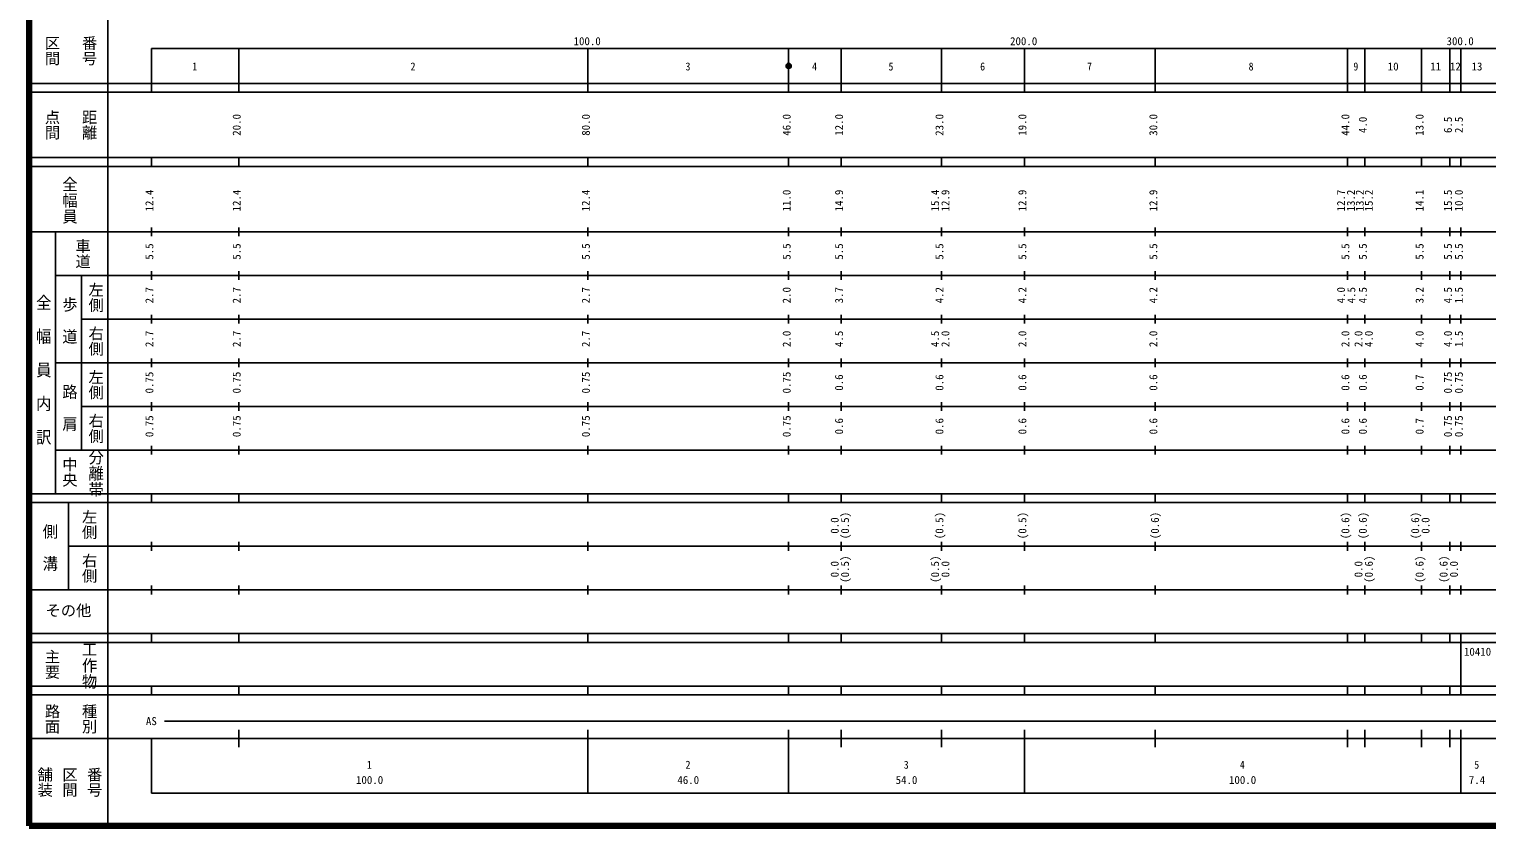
# Model space of a CAD drawing. Units: millimetres on the paper, enlarged 1000 times. Extents: x 40000 to 680000, y 20000 to 380000.
# Drawn here: x 40000 to 373953, y 20000 to 202409 of the extents above; entities that cross this region are included whole.
import ezdxf
from ezdxf.enums import TextEntityAlignment as Align

# ---------------------------------------------------------------- set-up
doc = ezdxf.new("R2010")
doc.units = ezdxf.units.MM
doc.header["$LTSCALE"] = 1000
doc.layers.add('M-TTL', color=2, linetype='Continuous', lineweight=140)
doc.layers.add('M-TTL-BAND', color=7, linetype='Continuous', lineweight=25)
doc.styles.add('@ＭＳ ゴシック', font='')
doc.styles.add('ＭＳ ゴシック', font='')
doc.styles.get('@ＭＳ ゴシック').set_extended_font_data('@MS Gothic')
doc.styles.get('ＭＳ ゴシック').set_extended_font_data('MS Gothic')

msp = doc.modelspace()

# ---------------------------------------------------------------- linework, layer by layer
at = {"layer": 'M-TTL'}
for p, q in [((40000, 380000), (40000, 20000)), ((40000, 20000), (680000, 20000))]:
    msp.add_line(p, q, dxfattribs=at)
at = {"layer": 'M-TTL-BAND'}
for p, q in [((58000, 370000), (58000, 20000)), ((68000, 198000), (579000, 198000)), ((68000, 198000), (68000, 188000)), ((88000, 188000), (88000, 198000)), ((168000, 188000), (168000, 198000)), ((214000, 188000), (214000, 198000)), ((226000, 188000), (226000, 198000)), ((249000, 188000), (249000, 198000)), ((268000, 188000), (268000, 198000)), ((298000, 188000), (298000, 198000)), ((342000, 188000), (342000, 198000)), ((346000, 188000), (346000, 198000)), ((359000, 188000), (359000, 198000)), ((365500, 188000), (365500, 198000)), ((368000, 188000), (368000, 198000)), ((40000, 190000), (579000, 190000)), ((40000, 188000), (579000, 188000)), ((40000, 173000), (579000, 173000)), ((40000, 171000), (579000, 171000)), ((68000, 171000), (68000, 173000)), ((88000, 171000), (88000, 173000)), ((168000, 171000), (168000, 173000)), ((214000, 171000), (214000, 173000)), ((226000, 171000), (226000, 173000)), ((249000, 171000), (249000, 173000)), ((268000, 171000), (268000, 173000)), ((298000, 171000), (298000, 173000)), ((342000, 171000), (342000, 173000)), ((346000, 171000), (346000, 173000)), ((359000, 171000), (359000, 173000)), ((365500, 171000), (365500, 173000)), ((368000, 171000), (368000, 173000)), ((68000, 155000), (68000, 157000)), ((88000, 155000), (88000, 157000)), ((168000, 155000), (168000, 157000)), ((214000, 155000), (214000, 157000)), ((226000, 155000), (226000, 157000)), ((249000, 155000), (249000, 157000)), ((268000, 155000), (268000, 157000)), ((298000, 155000), (298000, 157000)), ((342000, 155000), (342000, 157000)), ((346000, 155000), (346000, 157000)), ((359000, 155000), (359000, 157000)), ((365500, 155000), (365500, 157000)), ((368000, 155000), (368000, 157000)), ((40000, 156000), (579000, 156000)), ((46000, 96000), (46000, 156000)), ((68000, 145000), (68000, 147000)), ((88000, 145000), (88000, 147000)), ((168000, 145000), (168000, 147000)), ((214000, 145000), (214000, 147000)), ((226000, 145000), (226000, 147000)), ((249000, 145000), (249000, 147000)), ((268000, 145000), (268000, 147000)), ((298000, 145000), (298000, 147000)), ((342000, 145000), (342000, 147000)), ((346000, 145000), (346000, 147000)), ((359000, 145000), (359000, 147000)), ((365500, 145000), (365500, 147000)), ((368000, 145000), (368000, 147000)), ((46000, 146000), (579000, 146000)), ((52000, 146000), (52000, 106000)), ((68000, 135000), (68000, 137000)), ((88000, 135000), (88000, 137000)), ((168000, 135000), (168000, 137000)), ((214000, 135000), (214000, 137000)), ((226000, 135000), (226000, 137000)), ((249000, 135000), (249000, 137000)), ((268000, 135000), (268000, 137000)), ((298000, 135000), (298000, 137000)), ((342000, 135000), (342000, 137000)), ((346000, 135000), (346000, 137000)), ((359000, 135000), (359000, 137000)), ((365500, 135000), (365500, 137000)), ((368000, 135000), (368000, 137000)), ((52000, 136000), (579000, 136000)), ((68000, 125000), (68000, 127000)), ((88000, 125000), (88000, 127000)), ((168000, 125000), (168000, 127000)), ((214000, 125000), (214000, 127000)), ((226000, 125000), (226000, 127000)), ((249000, 125000), (249000, 127000)), ((268000, 125000), (268000, 127000)), ((298000, 125000), (298000, 127000)), ((342000, 125000), (342000, 127000)), ((346000, 125000), (346000, 127000)), ((359000, 125000), (359000, 127000)), ((365500, 125000), (365500, 127000)), ((368000, 125000), (368000, 127000)), ((46000, 126000), (579000, 126000)), ((68000, 115000), (68000, 117000)), ((88000, 115000), (88000, 117000)), ((168000, 115000), (168000, 117000)), ((214000, 115000), (214000, 117000)), ((226000, 115000), (226000, 117000)), ((249000, 115000), (249000, 117000)), ((268000, 115000), (268000, 117000)), ((298000, 115000), (298000, 117000)), ((342000, 115000), (342000, 117000)), ((346000, 115000), (346000, 117000)), ((359000, 115000), (359000, 117000)), ((365500, 115000), (365500, 117000)), ((368000, 115000), (368000, 117000)), ((52000, 116000), (579000, 116000)), ((68000, 105000), (68000, 107000)), ((88000, 105000), (88000, 107000)), ((168000, 105000), (168000, 107000)), ((214000, 105000), (214000, 107000)), ((226000, 105000), (226000, 107000)), ((249000, 105000), (249000, 107000)), ((268000, 105000), (268000, 107000)), ((298000, 105000), (298000, 107000)), ((342000, 105000), (342000, 107000)), ((346000, 105000), (346000, 107000)), ((359000, 105000), (359000, 107000)), ((365500, 105000), (365500, 107000)), ((368000, 105000), (368000, 107000)), ((46000, 106000), (579000, 106000)), ((40000, 96000), (579000, 96000)), ((40000, 94000), (579000, 94000)), ((49000, 94000), (49000, 74000)), ((68000, 94000), (68000, 96000)), ((88000, 94000), (88000, 96000)), ((168000, 94000), (168000, 96000)), ((214000, 94000), (214000, 96000)), ((226000, 94000), (226000, 96000)), ((249000, 94000), (249000, 96000)), ((268000, 94000), (268000, 96000)), ((298000, 94000), (298000, 96000)), ((342000, 94000), (342000, 96000)), ((346000, 94000), (346000, 96000)), ((359000, 94000), (359000, 96000)), ((365500, 94000), (365500, 96000)), ((368000, 94000), (368000, 96000)), ((49000, 84000), (579000, 84000)), ((68000, 83000), (68000, 85000)), ((88000, 83000), (88000, 85000)), ((168000, 83000), (168000, 85000)), ((214000, 83000), (214000, 85000)), ((226000, 83000), (226000, 85000)), ((249000, 83000), (249000, 85000)), ((268000, 83000), (268000, 85000)), ((298000, 83000), (298000, 85000)), ((342000, 83000), (342000, 85000)), ((346000, 83000), (346000, 85000)), ((359000, 83000), (359000, 85000)), ((365500, 83000), (365500, 85000)), ((368000, 83000), (368000, 85000)), ((40000, 74000), (579000, 74000)), ((68000, 73000), (68000, 75000)), ((88000, 73000), (88000, 75000)), ((168000, 73000), (168000, 75000)), ((214000, 73000), (214000, 75000)), ((226000, 73000), (226000, 75000)), ((249000, 73000), (249000, 75000)), ((268000, 73000), (268000, 75000)), ((298000, 73000), (298000, 75000)), ((342000, 73000), (342000, 75000)), ((346000, 73000), (346000, 75000)), ((359000, 73000), (359000, 75000)), ((365500, 73000), (365500, 75000)), ((368000, 73000), (368000, 75000)), ((40000, 64000), (579000, 64000)), ((68000, 62000), (68000, 64000)), ((88000, 62000), (88000, 64000)), ((168000, 62000), (168000, 64000)), ((214000, 62000), (214000, 64000)), ((226000, 62000), (226000, 64000)), ((249000, 62000), (249000, 64000)), ((268000, 62000), (268000, 64000)), ((298000, 62000), (298000, 64000)), ((342000, 62000), (342000, 64000)), ((346000, 62000), (346000, 64000)), ((359000, 62000), (359000, 64000)), ((365500, 62000), (365500, 64000)), ((368000, 62000), (368000, 64000)), ((40000, 62000), (579000, 62000)), ((368000, 52000), (368000, 62000)), ((40000, 52000), (579000, 52000)), ((68000, 50000), (68000, 52000)), ((88000, 50000), (88000, 52000)), ((168000, 50000), (168000, 52000)), ((214000, 50000), (214000, 52000)), ((226000, 50000), (226000, 52000)), ((249000, 50000), (249000, 52000)), ((268000, 50000), (268000, 52000)), ((298000, 50000), (298000, 52000)), ((342000, 50000), (342000, 52000)), ((346000, 50000), (346000, 52000)), ((359000, 50000), (359000, 52000)), ((365500, 50000), (365500, 52000)), ((368000, 50000), (368000, 52000)), ((40000, 50000), (579000, 50000)), ((71000, 44000), (565000, 44000)), ((88000, 38000), (88000, 42000)), ((168000, 27500), (168000, 42000)), ((214000, 27500), (214000, 42000)), ((226000, 38000), (226000, 42000)), ((249000, 38000), (249000, 42000)), ((268000, 27500), (268000, 42000)), ((298000, 38000), (298000, 42000)), ((342000, 38000), (342000, 42000)), ((346000, 38000), (346000, 42000)), ((359000, 38000), (359000, 42000)), ((365500, 38000), (365500, 42000)), ((368000, 27500), (368000, 42000)), ((40000, 40000), (579000, 40000)), ((68000, 40000), (68000, 27500)), ((68000, 27500), (579000, 27500))]:
    msp.add_line(p, q, dxfattribs=at)
for radius in [600, 528, 456, 384, 312, 240, 168, 96, 24]:
    msp.add_circle((214000, 194000), radius, dxfattribs=at)

# ---------------------------------------------------------------- texts
for s, height, rotation, style, p in [('区間', 2566, 270, '@ＭＳ ゴシック', (43250, 201000)), ('番号', 2566, 270, '@ＭＳ ゴシック', (51750, 201000)), ('点間', 2566, 270, '@ＭＳ ゴシック', (43250, 184000)), ('距離', 2566, 270, '@ＭＳ ゴシック', (51750, 184000)), ('20.0', 1833, 90, 'ＭＳ ゴシック', (89000, 178000)), ('80.0', 1833, 90, 'ＭＳ ゴシック', (169000, 178000)), ('46.0', 1833, 90, 'ＭＳ ゴシック', (215000, 178000)), ('12.0', 1833, 90, 'ＭＳ ゴシック', (227000, 178000)), ('23.0', 1833, 90, 'ＭＳ ゴシック', (250000, 178000)), ('19.0', 1833, 90, 'ＭＳ ゴシック', (269000, 178000)), ('30.0', 1833, 90, 'ＭＳ ゴシック', (299000, 178000)), ('44.0', 1833, 90, 'ＭＳ ゴシック', (343000, 178000)), ('4.0', 1833, 90, 'ＭＳ ゴシック', (347000, 178625)), ('13.0', 1833, 90, 'ＭＳ ゴシック', (360000, 178000)), ('6.5', 1833, 90, 'ＭＳ ゴシック', (366500, 178625)), ('2.5', 1833, 90, 'ＭＳ ゴシック', (369000, 178625)), ('12.4', 1833, 90, 'ＭＳ ゴシック', (69000, 160674)), ('12.4', 1833, 90, 'ＭＳ ゴシック', (89000, 160674)), ('12.4', 1833, 90, 'ＭＳ ゴシック', (169000, 160674)), ('11.0', 1833, 90, 'ＭＳ ゴシック', (215000, 160674)), ('14.9', 1833, 90, 'ＭＳ ゴシック', (227000, 160674)), ('15.4', 1833, 90, 'ＭＳ ゴシック', (249000, 160674)), ('12.9', 1833, 90, 'ＭＳ ゴシック', (251370, 160674)), ('12.9', 1833, 90, 'ＭＳ ゴシック', (269000, 160674)), ('12.9', 1833, 90, 'ＭＳ ゴシック', (299000, 160674)), ('12.7', 1833, 90, 'ＭＳ ゴシック', (342000, 160674)), ('13.2', 1833, 90, 'ＭＳ ゴシック', (344270, 160674)), ('13.2', 1833, 90, 'ＭＳ ゴシック', (346300, 160674)), ('15.2', 1833, 90, 'ＭＳ ゴシック', (348370, 160674)), ('14.1', 1833, 90, 'ＭＳ ゴシック', (360000, 160674)), ('15.5', 1833, 90, 'ＭＳ ゴシック', (366500, 160674)), ('10.0', 1833, 90, 'ＭＳ ゴシック', (369000, 160674)), ('車道', 2566, 270, '@ＭＳ ゴシック', (50250, 154500)), ('5.5', 1833, 90, 'ＭＳ ゴシック', (69000, 149625)), ('5.5', 1833, 90, 'ＭＳ ゴシック', (89000, 149625)), ('5.5', 1833, 90, 'ＭＳ ゴシック', (169000, 149625)), ('5.5', 1833, 90, 'ＭＳ ゴシック', (215000, 149625)), ('5.5', 1833, 90, 'ＭＳ ゴシック', (227000, 149625)), ('5.5', 1833, 90, 'ＭＳ ゴシック', (250000, 149625)), ('5.5', 1833, 90, 'ＭＳ ゴシック', (269000, 149625)), ('5.5', 1833, 90, 'ＭＳ ゴシック', (299000, 149625)), ('5.5', 1833, 90, 'ＭＳ ゴシック', (343000, 149625)), ('5.5', 1833, 90, 'ＭＳ ゴシック', (347000, 149625)), ('5.5', 1833, 90, 'ＭＳ ゴシック', (360000, 149625)), ('5.5', 1833, 90, 'ＭＳ ゴシック', (366500, 149625)), ('5.5', 1833, 90, 'ＭＳ ゴシック', (369000, 149625)), ('左側', 2566, 270, '@ＭＳ ゴシック', (53250, 144500)), ('2.7', 1833, 90, 'ＭＳ ゴシック', (69000, 139625)), ('2.7', 1833, 90, 'ＭＳ ゴシック', (89000, 139625)), ('2.7', 1833, 90, 'ＭＳ ゴシック', (169000, 139625)), ('2.0', 1833, 90, 'ＭＳ ゴシック', (215000, 139625)), ('3.7', 1833, 90, 'ＭＳ ゴシック', (227000, 139625)), ('4.2', 1833, 90, 'ＭＳ ゴシック', (250000, 139625)), ('4.2', 1833, 90, 'ＭＳ ゴシック', (269000, 139625)), ('4.2', 1833, 90, 'ＭＳ ゴシック', (299000, 139625)), ('4.0', 1833, 90, 'ＭＳ ゴシック', (342000, 139625)), ('4.5', 1833, 90, 'ＭＳ ゴシック', (344370, 139625)), ('4.5', 1833, 90, 'ＭＳ ゴシック', (347000, 139625)), ('3.2', 1833, 90, 'ＭＳ ゴシック', (360000, 139625)), ('4.5', 1833, 90, 'ＭＳ ゴシック', (366500, 139625)), ('1.5', 1833, 90, 'ＭＳ ゴシック', (369000, 139625)), ('右側', 2566, 270, '@ＭＳ ゴシック', (53250, 134500)), ('2.7', 1833, 90, 'ＭＳ ゴシック', (69000, 129625)), ('2.7', 1833, 90, 'ＭＳ ゴシック', (89000, 129625)), ('2.7', 1833, 90, 'ＭＳ ゴシック', (169000, 129625)), ('2.0', 1833, 90, 'ＭＳ ゴシック', (215000, 129625)), ('4.5', 1833, 90, 'ＭＳ ゴシック', (227000, 129625)), ('4.5', 1833, 90, 'ＭＳ ゴシック', (249000, 129625)), ('2.0', 1833, 90, 'ＭＳ ゴシック', (251370, 129625)), ('2.0', 1833, 90, 'ＭＳ ゴシック', (269000, 129625)), ('2.0', 1833, 90, 'ＭＳ ゴシック', (299000, 129625)), ('2.0', 1833, 90, 'ＭＳ ゴシック', (343000, 129625)), ('2.0', 1833, 90, 'ＭＳ ゴシック', (346000, 129625)), ('4.0', 1833, 90, 'ＭＳ ゴシック', (348370, 129625)), ('4.0', 1833, 90, 'ＭＳ ゴシック', (360000, 129625)), ('4.0', 1833, 90, 'ＭＳ ゴシック', (366500, 129625)), ('1.5', 1833, 90, 'ＭＳ ゴシック', (369000, 129625)), ('左側', 2566, 270, '@ＭＳ ゴシック', (53250, 124500)), ('0.75', 1833, 90, 'ＭＳ ゴシック', (69000, 119000)), ('0.75', 1833, 90, 'ＭＳ ゴシック', (89000, 119000)), ('0.75', 1833, 90, 'ＭＳ ゴシック', (169000, 119000)), ('0.75', 1833, 90, 'ＭＳ ゴシック', (215000, 119000)), ('0.75', 1833, 90, 'ＭＳ ゴシック', (366500, 119000)), ('0.75', 1833, 90, 'ＭＳ ゴシック', (369000, 119000)), ('0.6', 1833, 90, 'ＭＳ ゴシック', (227000, 119625)), ('0.6', 1833, 90, 'ＭＳ ゴシック', (250000, 119625)), ('0.6', 1833, 90, 'ＭＳ ゴシック', (269000, 119625)), ('0.6', 1833, 90, 'ＭＳ ゴシック', (299000, 119625)), ('0.6', 1833, 90, 'ＭＳ ゴシック', (343000, 119625)), ('0.6', 1833, 90, 'ＭＳ ゴシック', (347000, 119625)), ('0.7', 1833, 90, 'ＭＳ ゴシック', (360000, 119625)), ('右側', 2566, 270, '@ＭＳ ゴシック', (53250, 114500)), ('0.75', 1833, 90, 'ＭＳ ゴシック', (69000, 109000)), ('0.75', 1833, 90, 'ＭＳ ゴシック', (89000, 109000)), ('0.75', 1833, 90, 'ＭＳ ゴシック', (169000, 109000)), ('0.75', 1833, 90, 'ＭＳ ゴシック', (215000, 109000)), ('0.75', 1833, 90, 'ＭＳ ゴシック', (366500, 109000)), ('0.75', 1833, 90, 'ＭＳ ゴシック', (369000, 109000)), ('0.6', 1833, 90, 'ＭＳ ゴシック', (227000, 109625)), ('0.6', 1833, 90, 'ＭＳ ゴシック', (250000, 109625)), ('0.6', 1833, 90, 'ＭＳ ゴシック', (269000, 109625)), ('0.6', 1833, 90, 'ＭＳ ゴシック', (299000, 109625)), ('0.6', 1833, 90, 'ＭＳ ゴシック', (343000, 109625)), ('0.6', 1833, 90, 'ＭＳ ゴシック', (347000, 109625)), ('0.7', 1833, 90, 'ＭＳ ゴシック', (360000, 109625)), ('中央', 2566, 270, '@ＭＳ ゴシック', (47250, 104500)), ('左側', 2566, 270, '@ＭＳ ゴシック', (51750, 92500)), ('0.0', 1833, 90, 'ＭＳ ゴシック', (226000, 86889)), ('(0.5)', 1833, 90, 'ＭＳ ゴシック', (228370, 85639)), ('(0.5)', 1833, 90, 'ＭＳ ゴシック', (250000, 85639)), ('(0.5)', 1833, 90, 'ＭＳ ゴシック', (269000, 85639)), ('(0.6)', 1833, 90, 'ＭＳ ゴシック', (299370, 85639)), ('(0.6)', 1833, 90, 'ＭＳ ゴシック', (343000, 85639)), ('(0.6)', 1833, 90, 'ＭＳ ゴシック', (347000, 85639)), ('(0.6)', 1833, 90, 'ＭＳ ゴシック', (359000, 85639)), ('0.0', 1833, 90, 'ＭＳ ゴシック', (361370, 86889)), ('右側', 2566, 270, '@ＭＳ ゴシック', (51750, 82500)), ('0.0', 1833, 90, 'ＭＳ ゴシック', (226000, 76889)), ('(0.5)', 1833, 90, 'ＭＳ ゴシック', (228370, 75639)), ('(0.5)', 1833, 90, 'ＭＳ ゴシック', (249000, 75639)), ('0.0', 1833, 90, 'ＭＳ ゴシック', (251370, 76889)), ('0.0', 1833, 90, 'ＭＳ ゴシック', (346000, 76889)), ('(0.6)', 1833, 90, 'ＭＳ ゴシック', (348370, 75639)), ('(0.6)', 1833, 90, 'ＭＳ ゴシック', (360000, 75639)), ('(0.6)', 1833, 90, 'ＭＳ ゴシック', (365500, 75639)), ('0.0', 1833, 90, 'ＭＳ ゴシック', (367870, 76889)), ('主要', 2566, 270, '@ＭＳ ゴシック', (43250, 60500)), ('路面', 2566, 270, '@ＭＳ ゴシック', (43250, 48000)), ('種別', 2566, 270, '@ＭＳ ゴシック', (51750, 48000)), ('舗装', 2566, 270, '@ＭＳ ゴシック', (41583, 33500)), ('区間', 2566, 270, '@ＭＳ ゴシック', (47250, 33500)), ('番号', 2566, 270, '@ＭＳ ゴシック', (52917, 33500))]:
    msp.add_text(s, height=height, rotation=rotation, dxfattribs=dict(at, style=style)).set_placement(p, align=Align.BOTTOM_LEFT)
at = {"layer": 'M-TTL-BAND', "style": 'ＭＳ ゴシック'}
for s, height, p in [('100.0', 1833, (164719, 198195)), ('200.0', 1833, (264719, 198195)), ('300.0', 1833, (364719, 198195)), ('10', 1833, (351250, 192405)), ('11', 1833, (361000, 192405)), ('12', 1833, (365500, 192405)), ('13', 1833, (370450, 192405)), ('その他', 2566, (43750, 67250)), ('10410', 1833, (368700, 58405)), ('AS', 1833, (66750, 42500)), ('100.0', 1833, (114875, 29033)), ('46.0', 1833, (188500, 29033)), ('54.0', 1833, (238500, 29033)), ('100.0', 1833, (314875, 29033)), ('7.4', 1833, (369825, 29033))]:
    msp.add_text(s, height=height, dxfattribs=at).set_placement(p, align=Align.BOTTOM_LEFT)
at = {"layer": 'M-TTL-BAND', "style": 'ＭＳ ゴシック', "width": 0.9}
for s, p in [('1', (77375, 192405)), ('2', (127375, 192405)), ('3', (190375, 192405)), ('4', (219375, 192405)), ('5', (236875, 192405)), ('6', (257875, 192405)), ('7', (282375, 192405)), ('8', (319375, 192405)), ('9', (343375, 192405)), ('1', (117375, 32523)), ('2', (190375, 32523)), ('3', (240375, 32523)), ('4', (317375, 32523)), ('5', (371075, 32523))]:
    msp.add_text(s, height=1833, dxfattribs=at).set_placement(p, align=Align.BOTTOM_LEFT)
at = {"layer": 'M-TTL-BAND', "style": '@ＭＳ ゴシック'}
for s, width, p in [('全幅員', 1.05, (47250, 168750)), ('全\u3000幅\u3000員\u3000内\u3000訳', 1.1, (41250, 141750)), ('歩\u3000道', 1.05, (47250, 141250)), ('路\u3000肩', 1.05, (47250, 121250)), ('分離帯', 1.05, (53250, 106250)), ('側\u3000溝', 1.05, (42750, 89250)), ('工作物', 1.05, (51750, 62250))]:
    msp.add_text(s, height=2566, rotation=270, dxfattribs=dict(at, width=width)).set_placement(p, align=Align.BOTTOM_LEFT)

doc.saveas('drawing.dxf')
